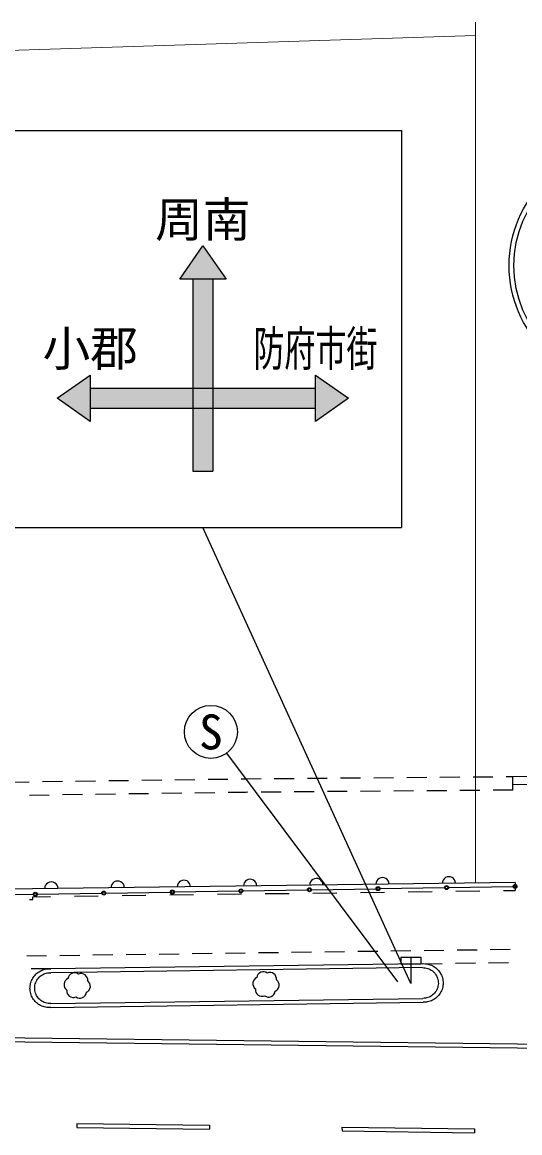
# Model space of a CAD drawing. Units: millimetres, scale not verified. Extents: x 40000 to 680000, y 20000 to 380000.
# Drawn here: x 484801 to 503578, y 273362 to 315313 of the extents above; entities that cross this region are included whole.
import ezdxf
from ezdxf.enums import TextEntityAlignment as Align

# ---------------------------------------------------------------- set-up
doc = ezdxf.new("R2010")
doc.units = ezdxf.units.MM
doc.header["$LTSCALE"] = 1000
for name, color, linetype, lineweight in [('M-BGD', 7, 'Continuous', 25), ('M-BGD-EXST', 7, 'Continuous', 25), ('M-STR-HTXT', 7, 'Continuous', 13), ('M-STR-STRC', 7, 'Continuous', 25)]:
    doc.layers.add(name, color=color, linetype=linetype, lineweight=lineweight)
doc.styles.add('ＭＳ ゴシック', font='')
doc.styles.get('ＭＳ ゴシック').set_extended_font_data('MS Gothic')

msp = doc.modelspace()

# ---------------------------------------------------------------- hatches: boundary and pattern name
at = {"layer": 'M-STR-STRC'}
for points in [[(491618, 306860), (492493, 305610), (491993, 305610), (491243, 305610), (490743, 305610)], [(491243, 305610), (491993, 305610), (491993, 301485), (491243, 301485)], [(487368, 301985), (487368, 301485), (487368, 300735), (487368, 300235), (486118, 301110)], [(495868, 301485), (495868, 301985), (497118, 301110), (495868, 300235), (495868, 300735)], [(486118, 301110), (486654, 301485), (487368, 301485), (487368, 300735), (487368, 300235)], [(487368, 301485), (491243, 301485), (491243, 300735), (487368, 300735)], [(491243, 301485), (491993, 301485), (491993, 300735), (491243, 300735)], [(491993, 301485), (495868, 301485), (495868, 300735), (491993, 300735)], [(491243, 300735), (491993, 300735), (491993, 298360), (491243, 298360)]]:
    msp.add_hatch(color=256, dxfattribs=at).paths.add_polyline_path(points)

# ---------------------------------------------------------------- linework, layer by layer
at = {"layer": 'M-BGD'}
for p, q in [((485066, 286609), (484316, 286599)), ((486316, 286627), (485566, 286616)), ((487566, 286644), (486816, 286634)), ((488816, 286661), (488066, 286651)), ((490066, 286679), (489316, 286668)), ((491316, 286696), (490566, 286686)), ((492565, 286713), (491816, 286703)), ((493228, 286723), (493065, 286720)), ((493815, 286727), (493228, 286723)), ((495065, 286738), (494315, 286732)), ((496315, 286748), (495565, 286742)), ((497565, 286758), (496815, 286752)), ((498815, 286768), (498065, 286762)), ((500065, 286778), (499315, 286772)), ((501315, 286789), (500565, 286782)), ((502565, 286799), (501815, 286793)), ((503315, 286805), (503065, 286803)), ((503319, 286305), (503315, 286805)), ((485820, 286119), (485071, 286109)), ((487070, 286137), (486320, 286126)), ((488320, 286154), (487570, 286144)), ((489570, 286171), (488820, 286161)), ((490820, 286189), (490070, 286178)), ((492070, 286206), (491320, 286196)), ((493234, 286222), (492570, 286213)), ((493320, 286223), (493234, 286222)), ((494570, 286233), (493820, 286227)), ((495820, 286243), (495070, 286237)), ((497070, 286254), (496320, 286248)), ((498320, 286264), (497570, 286258)), ((499570, 286274), (498820, 286268)), ((500820, 286284), (500070, 286278)), ((502069, 286295), (501319, 286289)), ((503319, 286305), (502569, 286299)), ((503400, 282817), (503404, 282518)), ((482781, 282334), (485218, 282373)), ((485368, 282375), (487805, 282415)), ((487955, 282417), (490392, 282457)), ((488570, 282324), (489470, 282336)), ((490370, 282348), (491270, 282359)), ((490542, 282459), (492979, 282499)), ((492170, 282371), (493070, 282383)), ((493129, 282501), (495566, 282540)), ((493970, 282395), (494870, 282406)), ((495716, 282543), (498153, 282582)), ((495770, 282418), (496669, 282430)), ((497569, 282442), (498469, 282453)), ((498303, 282585), (500740, 282624)), ((499369, 282465), (500269, 282477)), ((500890, 282627), (503327, 282666)), ((501169, 282489), (502069, 282501)), ((502969, 282512), (503404, 282518)), ((485074, 282178), (485201, 282180)), ((485198, 282280), (485870, 282289)), ((485201, 282180), (485198, 282280)), ((486770, 282301), (487670, 282312)), ((498718, 280234), (499468, 280244)), ((499968, 280251), (500718, 280261)), ((501218, 280268), (501968, 280278)), ((502467, 280285), (503217, 280296)), ((484969, 280049), (485719, 280057)), ((486219, 280064), (486969, 280074)), ((487469, 280081), (488219, 280091)), ((488719, 280098), (489469, 280108)), ((489969, 280115), (490719, 280125)), ((491219, 280132), (491968, 280142)), ((492468, 280149), (493218, 280159)), ((493718, 280166), (494468, 280176)), ((494968, 280183), (495718, 280193)), ((496218, 280200), (496968, 280210)), ((497468, 280217), (498218, 280227)), ((485883, 279559), (485133, 279551)), ((499904, 279750), (485883, 279559)), ((499906, 279600), (485884, 279409)), ((499904, 279750), (500654, 279761)), ((501154, 279768), (501904, 279778)), ((502403, 279785), (503153, 279795)), ((485880, 278244), (499923, 278440)), ((485881, 278094), (499926, 278290))]:
    msp.add_line(p, q, dxfattribs=at)
for points in [[(503322, 286515), (514738, 286774), (514731, 287064), (503315, 286805)], [(503400, 282817), (485194, 282580), (449072, 281948)], [(485881, 278094), (485831, 278092), (485782, 278093), (485731, 278098), (485682, 278107), (485634, 278118), (485586, 278133), (485540, 278151), (485494, 278172), (485450, 278197), (485408, 278223), (485369, 278253), (485330, 278285), (485295, 278320), (485261, 278358), (485231, 278398), (485203, 278439), (485179, 278482), (485156, 278527), (485137, 278574), (485122, 278622), (485109, 278670), (485101, 278719), (485096, 278769), (485093, 278818), (485095, 278869), (485099, 278918), (485107, 278968), (485118, 279016), (485133, 279064), (485151, 279111), (485172, 279156), (485196, 279200), (485222, 279243), (485252, 279282), (485284, 279321), (485320, 279357), (485357, 279390), (485396, 279421), (485437, 279448), (485481, 279473), (485526, 279496), (485572, 279515), (485620, 279531), (485667, 279543), (485717, 279552), (485766, 279559), (485816, 279560), (485867, 279560), (485883, 279559)], [(485880, 278244), (485829, 278244), (485779, 278248), (485730, 278257), (485682, 278269), (485635, 278286), (485589, 278307), (485546, 278332), (485505, 278360), (485466, 278392), (485430, 278427), (485397, 278464), (485368, 278505), (485342, 278548), (485321, 278592), (485303, 278639), (485289, 278687), (485278, 278737), (485273, 278786), (485272, 278835), (485274, 278885), (485282, 278935), (485294, 278984), (485309, 279031), (485328, 279077), (485352, 279121), (485379, 279163), (485409, 279203), (485443, 279239), (485480, 279273), (485520, 279304), (485562, 279331), (485606, 279354), (485652, 279373), (485700, 279389), (485749, 279400), (485798, 279407), (485848, 279410), (485884, 279409)], [(499904, 279750), (499954, 279752), (500004, 279750), (500053, 279745), (500103, 279736), (500151, 279725), (500199, 279709), (500246, 279691), (500291, 279670), (500334, 279645), (500377, 279618), (500416, 279588), (500453, 279555), (500489, 279520), (500522, 279481), (500552, 279441), (500580, 279400), (500604, 279357), (500625, 279311), (500644, 279265), (500659, 279218), (500671, 279168), (500679, 279120), (500685, 279070), (500686, 279020), (500685, 278969), (500679, 278920), (500670, 278871), (500659, 278822), (500644, 278775), (500624, 278728), (500603, 278683), (500579, 278639), (500552, 278598), (500521, 278558), (500488, 278520), (500452, 278485), (500415, 278452), (500375, 278422), (500333, 278395), (500289, 278370), (500244, 278349), (500198, 278331), (500150, 278316), (500101, 278304), (500052, 278296), (500003, 278291), (499953, 278290), (499926, 278290)], [(499906, 279600), (499956, 279599), (500006, 279595), (500055, 279585), (500103, 279572), (500150, 279555), (500195, 279534), (500238, 279508), (500279, 279479), (500317, 279447), (500352, 279411), (500385, 279373), (500414, 279333), (500439, 279289), (500460, 279244), (500477, 279198), (500490, 279149), (500499, 279100), (500504, 279050), (500505, 279000), (500501, 278950), (500492, 278901), (500480, 278853), (500464, 278805), (500444, 278760), (500419, 278716), (500391, 278675), (500359, 278636), (500325, 278600), (500286, 278567), (500247, 278537), (500204, 278512), (500159, 278489), (500112, 278472), (500064, 278457), (500016, 278447), (499966, 278441), (499923, 278440)]]:
    msp.add_lwpolyline(points, dxfattribs=at)
for centre, radius in [((485293, 282374), 75), ((485293, 282374), 60), ((485293, 282374), 50), ((485293, 282374), 50), ((485293, 282374), 50), ((485293, 282374), 50), ((487880, 282416), 75), ((487880, 282416), 60), ((487880, 282416), 50), ((487880, 282416), 50), ((487880, 282416), 50), ((487880, 282416), 50), ((490467, 282458), 75), ((490467, 282458), 60), ((490467, 282458), 50), ((490467, 282458), 50), ((490467, 282458), 50), ((490467, 282458), 50), ((493054, 282500), 75), ((493054, 282500), 60), ((493054, 282500), 50), ((493054, 282500), 50), ((493054, 282500), 50), ((493054, 282500), 50), ((495641, 282542), 75), ((495641, 282542), 60), ((495641, 282542), 50), ((495641, 282542), 50), ((495641, 282542), 50), ((495641, 282542), 50), ((498228, 282583), 75), ((498228, 282583), 60), ((498228, 282583), 50), ((498228, 282583), 50), ((498228, 282583), 50), ((498228, 282583), 50), ((500815, 282625), 75), ((500815, 282625), 60), ((500815, 282625), 50), ((500815, 282625), 50), ((500815, 282625), 50), ((500815, 282625), 50), ((503402, 282667), 75), ((503402, 282667), 60), ((503402, 282667), 50), ((503402, 282667), 50), ((503402, 282667), 50), ((503402, 282667), 50)]:
    msp.add_circle(centre, radius, dxfattribs=at)
for centre, start, end in [((485902, 282589), 0.7461, 180.7461), ((488402, 282622), 0.7461, 180.7461), ((490901, 282655), 0.7461, 180.7461), ((493401, 282687), 0.7461, 180.7461), ((495901, 282720), 0.7461, 180.7461), ((498401, 282752), 0.7461, 180.7461), ((500900, 282785), 0.7461, 180.7461), ((486776, 279156), 53.3868, 173.6973), ((493900, 279197), 53.3868, 173.6973), ((494149, 279168), 353.5421, 113.5421), ((486627, 278955), 113.5532, 233.6044), ((487024, 279127), 353.5421, 113.5421), ((487124, 278898), 293.5532, 53.6044), ((493752, 278996), 113.5532, 233.6044), ((494249, 278939), 293.5532, 53.6044), ((486727, 278725), 173.5421, 293.5421), ((486976, 278697), 233.4797, 353.531), ((493852, 278766), 173.5421, 293.5421), ((494100, 278738), 233.4797, 353.531)]:
    msp.add_arc(centre, 250, start, end, dxfattribs=at)
at = {"layer": 'M-BGD-EXST'}
for p, q in [((498976, 279068), (492520, 287704)), ((499094, 279995), (499844, 279995)), ((499094, 279995), (499094, 279745)), ((499469, 279995), (499469, 278995)), ((499844, 279995), (499844, 279745)), ((499094, 279745), (499844, 279745))]:
    msp.add_line(p, q, dxfattribs=at)
msp.add_circle((491922, 288505), 1000, dxfattribs=at)
at = {"layer": 'M-STR-HTXT'}
for p, q in [((501908, 282798), (501908, 315313)), ((352777, 310043), (501908, 314813))]:
    msp.add_line(p, q, dxfattribs=at)
at = {"layer": 'M-STR-STRC'}
for p, q in [((484118, 311225), (499118, 311225)), ((499118, 311225), (499118, 296225)), ((490743, 305610), (491618, 306860)), ((491618, 306860), (492493, 305610)), ((492493, 305610), (490743, 305610)), ((491243, 305610), (491243, 298360)), ((491993, 305610), (491993, 298360)), ((486118, 301110), (487368, 301985)), ((487368, 301985), (487368, 300235)), ((495868, 300235), (495868, 301985)), ((495868, 301985), (497118, 301110)), ((487368, 301485), (495868, 301485)), ((487368, 300235), (486118, 301110)), ((497118, 301110), (495868, 300235)), ((487368, 300735), (495868, 300735)), ((491243, 298360), (491993, 298360)), ((484118, 296225), (499118, 296225)), ((499469, 278995), (491618, 296225)), ((464556, 277203), (504571, 276706)), ((464556, 277053), (504574, 276556)), ((486865, 273717), (486867, 273567)), ((486865, 273717), (491867, 273649)), ((486867, 273567), (491869, 273499)), ((491867, 273649), (491869, 273499)), ((496869, 273580), (496871, 273430)), ((496869, 273580), (501870, 273512)), ((496871, 273430), (501873, 273362)), ((501870, 273512), (501873, 273362))]:
    msp.add_line(p, q, dxfattribs=at)
for radius in [4500, 4320]:
    msp.add_circle((507676, 306121), radius, dxfattribs=at)

# ---------------------------------------------------------------- texts
at = {"layer": 'M-BGD-EXST', "style": 'ＭＳ ゴシック'}
msp.add_text('S', height=1320, dxfattribs=at).set_placement((491922, 288505), align=Align.MIDDLE_CENTER)
at = {"layer": 'M-STR-STRC', "style": 'ＭＳ ゴシック'}
for s, p in [('周南', (491618, 307860)), ('小郡', (487368, 302985))]:
    msp.add_text(s, height=1320, dxfattribs=at).set_placement(p, align=Align.MIDDLE_CENTER)
at = {"layer": 'M-STR-STRC', "style": 'ＭＳ ゴシック', "width": 0.65}
msp.add_text('防府市街', height=1320, dxfattribs=at).set_placement((495868, 302985), align=Align.MIDDLE_CENTER)

doc.saveas('drawing.dxf')
